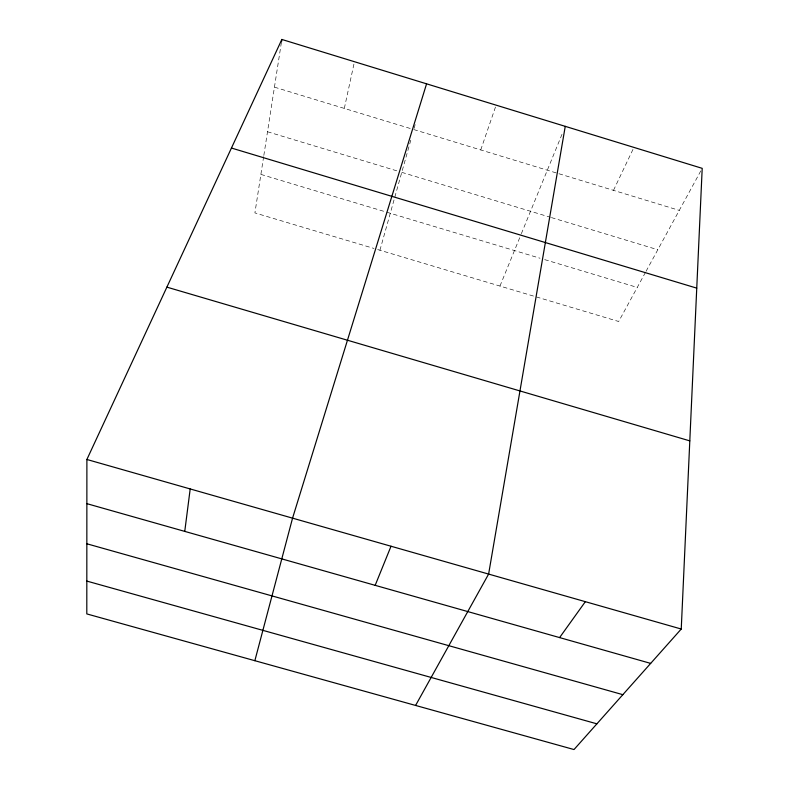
<?xml version="1.0" encoding="UTF-8"?>
<svg xmlns="http://www.w3.org/2000/svg" width="789" height="789" viewBox="0 0 789 789"><rect width="100%" height="100%" fill="white"/><g stroke="black" fill="none" stroke-linecap="round" stroke-linejoin="round"><path stroke-width="0.59" stroke-dasharray="3.94 2.96" d="M263.644 156.626L254.906 212.912L374.055 248.476M263.832 155.443L281.486 41.837M344.32 108.409L354.448 61.71M379.933 250.231L411.493 137.641M414.087 128.38L415.399 123.686M480.738 149.94L496.123 105.154M499.96 286.062L520.898 234.836M521.351 233.712L562.034 134.229M613.497 190.346L633.932 147.415M645.481 272.353L618.684 321.498L375.229 248.831M646.063 271.278L701.608 169.428M260.893 174.399L385.604 211.856M386.778 212.202L540.031 258.23M544.676 259.62L637.256 287.423M267.51 131.753L397.074 170.917M401.769 172.337L550.258 217.231M551.422 217.577L657.809 249.738M274.444 87.145L411.404 128.834M413.761 129.554L557.764 173.383M558.928 173.738L679.28 210.377"/><path stroke-width="1.18" d="M86.889 459.474L86.8 613.911L574.007 749.55L681.242 629.03L702.2 168.343L281.851 39.45L86.889 459.474L681.242 629.03M184.754 531.391L190.198 488.943M281.486 41.837L281.851 39.45M565.249 126.348L488.618 574.076L415.586 705.445M254.857 660.699L292.561 518.146L426.573 83.831M375.169 585.339L391.028 546.235M559.598 637.591L585.349 601.672M86.82 581.079L596.898 723.829M86.839 543.779L622.837 694.665M86.869 503.658L650.669 663.391M166.883 287.137L689.803 440.873M231.443 148.036L696.746 288.133"/></g></svg>
